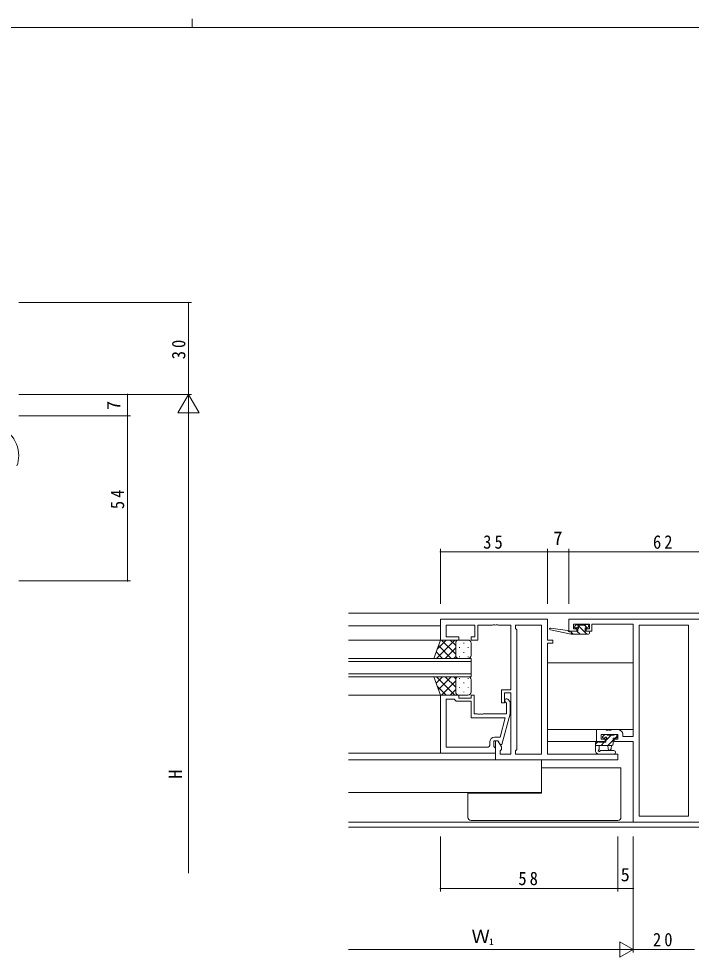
# Model space of a CAD drawing. Units: millimetres on the paper. Extents: x -397 to 397, y -282 to 282.
# Drawn here: x -65.5 to 154.3, y -24.7 to 282.1 of the extents above; entities that cross this region are included whole.
import ezdxf
from ezdxf.enums import TextEntityAlignment as Align

# ---------------------------------------------------------------- set-up
doc = ezdxf.new("R2010")
doc.units = ezdxf.units.MM
for name, color, linetype, lineweight in [('0-1_YKK_ZWAK', 7, 'Continuous', 18), ('0-3_YKK_11', 7, 'Continuous', 18), ('0-4_YKK_12', 2, 'Continuous', 18), ('0-5_YKK_13', 4, 'Continuous', 18), ('0-6_YKK_D', 6, 'Continuous', 18)]:
    doc.layers.add(name, color=color, linetype=linetype, lineweight=lineweight)
doc.styles.add('ＭＳ ゴシック', font='')
doc.styles.get('ＭＳ ゴシック').set_extended_font_data('MS Gothic')

msp = doc.modelspace()

# ---------------------------------------------------------------- linework, layer by layer
at = {"layer": '0-1_YKK_ZWAK'}
for p, q in [((376.092, 279.312), (-393.908, 279.312)), ((-8.894, 282.112), (-8.894, 279.312))]:
    msp.add_line(p, q, dxfattribs=at)
at = {"layer": '0-3_YKK_11'}
for p, q in [((72.279, 85.795), (107.279, 85.795)), ((72.279, 78.995), (72.279, 85.795)), ((74.209, 83.865), (74.209, 79.995)), ((83.479, 83.865), (74.209, 83.865)), ((83.479, 79.995), (83.479, 83.865)), ((84.479, 83.865), (84.479, 78.995)), ((89.321, 83.865), (84.479, 83.865)), ((89.504, 83.985), (89.321, 83.865)), ((90.054, 83.985), (89.504, 83.985)), ((90.237, 83.865), (90.054, 83.985)), ((90.321, 83.865), (90.237, 83.865)), ((90.504, 83.985), (90.321, 83.865)), ((91.054, 83.985), (90.504, 83.985)), ((91.237, 83.865), (91.054, 83.985)), ((95.279, 83.865), (91.237, 83.865)), ((95.279, 62.695), (95.279, 83.865)), ((96.779, 83.865), (105.349, 83.865)), ((96.779, 82.795), (96.779, 83.865)), ((105.349, 83.865), (105.349, 41.725)), ((105.349, 83.865), (105.349, 41.725)), ((107.279, 85.795), (107.279, 78.995)), ((114.279, 81.895), (114.279, 85.795)), ((114.279, 85.795), (176.279, 85.795)), ((115.779, 84.165), (115.779, 82.695)), ((120.979, 84.165), (115.779, 84.165)), ((120.979, 82.695), (120.979, 84.165)), ((121.779, 84.165), (121.779, 81.895)), ((135.279, 84.165), (121.779, 84.165)), ((135.279, 47.425), (135.279, 84.165)), ((137.209, 83.865), (137.209, 21.425)), ((153.349, 83.865), (137.209, 83.865)), ((137.209, 83.865), (137.209, 21.425)), ((153.349, 21.425), (153.349, 83.865)), ((74.209, 79.995), (78.279, 79.995)), ((78.279, 79.995), (78.279, 78.995)), ((82.279, 79.995), (83.479, 79.995)), ((82.279, 78.995), (82.279, 79.995)), ((97.209, 82.365), (96.779, 82.795)), ((97.209, 43.225), (97.209, 82.365)), ((116.879, 81.895), (114.279, 81.895)), ((115.779, 82.695), (116.879, 82.695)), ((116.879, 82.695), (116.879, 81.895)), ((119.879, 82.695), (120.979, 82.695)), ((119.879, 81.895), (119.879, 82.695)), ((121.779, 81.895), (119.879, 81.895)), ((78.279, 78.995), (72.279, 78.995)), ((84.479, 78.995), (82.279, 78.995)), ((107.279, 78.995), (108.979, 78.995)), ((107.279, 77.995), (107.279, 41.725)), ((108.979, 77.995), (107.279, 77.995)), ((108.979, 78.995), (108.979, 77.995)), ((92.279, 62.695), (95.279, 62.695)), ((92.279, 58.495), (92.279, 62.695)), ((93.279, 61.695), (93.279, 58.495)), ((95.279, 61.695), (93.279, 61.695)), ((95.279, 41.725), (95.279, 61.695)), ((78.279, 60.996), (72.279, 60.996)), ((72.279, 60.996), (72.279, 41.996)), ((74.209, 43.926), (74.209, 59.696)), ((74.209, 59.696), (76.779, 59.696)), ((74.209, 43.926), (74.209, 59.696)), ((76.779, 59.696), (76.979, 59.496)), ((76.979, 59.496), (77.479, 58.996)), ((77.479, 58.996), (82.279, 58.996)), ((78.279, 59.996), (78.279, 60.996)), ((82.279, 59.996), (78.279, 59.996)), ((82.279, 60.996), (82.279, 59.996)), ((83.279, 60.996), (82.279, 60.996)), ((82.279, 58.996), (82.279, 53.596)), ((83.279, 54.896), (83.279, 60.996)), ((93.279, 58.495), (92.279, 58.495)), ((93.455, 58.772), (93.879, 58.347)), ((93.879, 58.347), (93.879, 54.896)), ((95.079, 58.844), (94.303, 59.62)), ((95.079, 54.899), (95.079, 58.844)), ((82.279, 53.596), (93.487, 53.596)), ((84.321, 54.896), (83.279, 54.896)), ((84.504, 54.776), (84.321, 54.896)), ((85.054, 54.776), (84.504, 54.776)), ((85.237, 54.896), (85.054, 54.776)), ((85.321, 54.896), (85.237, 54.896)), ((85.504, 54.776), (85.321, 54.896)), ((86.054, 54.776), (85.504, 54.776)), ((86.237, 54.896), (86.054, 54.776)), ((93.879, 54.896), (86.237, 54.896)), ((93.487, 53.596), (91.799, 47.296)), ((92.372, 44.796), (95.079, 54.899)), ((123.279, 49.695), (126.321, 49.695)), ((123.279, 45.795), (123.279, 49.695)), ((126.321, 49.695), (126.504, 49.575)), ((126.504, 49.575), (127.054, 49.575)), ((127.054, 49.575), (127.237, 49.695)), ((127.237, 49.695), (127.321, 49.695)), ((127.321, 49.695), (127.504, 49.575)), ((127.504, 49.575), (128.054, 49.575)), ((128.054, 49.575), (128.237, 49.695)), ((128.237, 49.695), (130.379, 49.695)), ((91.799, 47.296), (89.979, 47.296)), ((124.779, 48.065), (124.779, 46.595)), ((130.249, 48.065), (124.779, 48.065)), ((124.779, 46.595), (126.079, 46.595)), ((126.079, 46.595), (126.079, 45.795)), ((129.079, 46.595), (130.249, 46.595)), ((129.079, 45.795), (129.079, 46.595)), ((130.249, 46.595), (130.249, 48.065)), ((131.879, 48.195), (131.879, 47.425)), ((131.879, 47.425), (135.279, 47.425)), ((87.479, 43.926), (74.209, 43.926)), ((88.479, 45.796), (88.479, 44.926)), ((89.779, 45.996), (91.079, 45.996)), ((89.779, 44.196), (89.779, 45.996)), ((89.979, 43.996), (89.779, 44.196)), ((90.279, 43.696), (89.979, 43.996)), ((90.279, 45.995), (91.079, 45.995)), ((90.279, 39.795), (90.279, 45.995)), ((90.279, 41.996), (90.279, 43.696)), ((91.079, 45.996), (91.772, 44.796)), ((91.079, 45.995), (92.209, 44.038)), ((91.772, 44.796), (92.372, 44.796)), ((92.209, 43.225), (91.779, 42.795)), ((92.209, 44.038), (92.209, 43.225)), ((96.779, 42.795), (97.209, 43.225)), ((126.079, 45.795), (123.279, 45.795)), ((135.279, 45.795), (129.079, 45.795)), ((135.279, 19.495), (135.279, 45.795)), ((72.279, 41.996), (90.279, 41.996)), ((91.779, 42.795), (91.779, 41.725)), ((91.779, 41.725), (95.279, 41.725)), ((96.779, 41.725), (96.779, 42.795)), ((105.349, 41.725), (96.779, 41.725)), ((107.279, 41.725), (130.279, 41.725)), ((130.279, 41.725), (130.279, 39.795)), ((130.279, 39.795), (90.279, 39.795)), ((155.279, 19.495), (135.279, 19.495)), ((137.209, 21.425), (153.349, 21.425))]:
    msp.add_line(p, q, dxfattribs=at)
for centre, radius, start, end in [((93.879, 59.196), 0.6, 44.99999, 225.00001), ((130.379, 48.195), 1.5, 0.00001, 89.99999), ((89.979, 45.796), 1.5, 90.00001, 179.99999), ((87.479, 44.926), 1, 270.00001, 359.99999)]:
    msp.add_arc(centre, radius, start, end, dxfattribs=at)
at = {"layer": '0-4_YKK_12'}
for p, q in [((248.279, 87.795), (42.279, 87.795)), ((42.279, 83.595), (72.279, 83.595)), ((72.779, 78.995), (42.279, 78.995)), ((82.28, 72.995), (42.279, 72.995)), ((42.279, 71.995), (82.28, 71.995)), ((82.28, 66.995), (82.28, 72.995)), ((107.279, 71.595), (135.279, 71.595)), ((82.28, 67.995), (42.279, 67.995)), ((42.279, 66.995), (82.28, 66.995)), ((42.279, 60.996), (72.579, 60.996)), ((135.279, 49.695), (107.279, 49.695)), ((107.279, 45.795), (123.579, 45.795)), ((42.279, 41.995), (89.979, 41.995)), ((42.279, 39.795), (90.717, 39.795)), ((105.349, 39.795), (105.349, 29.196)), ((42.279, 29.196), (105.349, 29.196)), ((42.279, 19.425), (248.279, 19.425)), ((248.279, 17.795), (42.279, 17.795))]:
    msp.add_line(p, q, dxfattribs=at)
at = {"layer": '0-5_YKK_13'}
for p, q in [((113.867, 82.069), (108.325, 82.892)), ((116.667, 84.008), (116.167, 83.508)), ((116.379, 82.995), (116.718, 82.995)), ((117.479, 84.095), (116.879, 84.095)), ((116.952, 84.095), (120.152, 80.895)), ((119.679, 83.895), (117.679, 83.895)), ((119.397, 83.895), (120.297, 82.995)), ((119.579, 82.995), (120.379, 82.995)), ((119.579, 81.895), (119.579, 82.995)), ((120.379, 84.095), (119.879, 84.095)), ((120.679, 83.295), (120.679, 83.795)), ((114.981, 80.895), (108.22, 82.302)), ((114.981, 81.895), (114.894, 81.909)), ((114.981, 80.895), (114.981, 81.895)), ((117.179, 81.895), (114.981, 81.895)), ((114.981, 81.576), (115.662, 80.895)), ((120.679, 80.895), (114.981, 80.895)), ((116.907, 81.895), (117.907, 80.895)), ((117.179, 82.534), (117.179, 81.895)), ((120.679, 81.895), (119.579, 81.895)), ((120.979, 81.195), (120.979, 81.595)), ((70.136, 72.995), (72.279, 78.995)), ((77.011, 78.995), (71.011, 72.995)), ((74.182, 78.995), (71.221, 76.034)), ((75.83, 72.995), (71.634, 77.191)), ((72.279, 78.995), (78.279, 78.995)), ((77.279, 74.375), (72.659, 78.995)), ((77.279, 77.203), (75.487, 78.995)), ((77.279, 77.995), (77.279, 74.395)), ((77.279, 77.595), (77.279, 73.995)), ((81.279, 78.995), (78.279, 78.995)), ((79.915, 78.075), (79.915, 77.875)), ((82.279, 73.995), (82.279, 77.995)), ((73.002, 72.995), (70.89, 75.107)), ((77.279, 76.435), (73.839, 72.995)), ((77.335, 73.663), (76.667, 72.995)), ((78.5, 76.66), (78.5, 76.46)), ((79.915, 75.045), (79.915, 74.845)), ((81.33, 76.66), (81.33, 76.46)), ((78.279, 72.995), (70.136, 72.995)), ((78.279, 72.995), (81.279, 72.995)), ((78.5, 73.63), (78.5, 73.43)), ((81.33, 73.63), (81.33, 73.43)), ((70.136, 66.995), (78.279, 66.995)), ((70.136, 66.995), (72.279, 60.995)), ((73.002, 66.995), (70.89, 64.883)), ((77.011, 60.995), (71.011, 66.995)), ((75.83, 66.995), (71.634, 62.799)), ((77.279, 65.615), (72.659, 60.995)), ((77.279, 63.555), (73.839, 66.995)), ((77.335, 66.327), (76.667, 66.995)), ((77.279, 62.395), (77.279, 65.995)), ((77.279, 61.995), (77.279, 65.595)), ((78.279, 66.995), (81.279, 66.995)), ((78.5, 66.36), (78.5, 66.56)), ((79.915, 64.945), (79.915, 65.145)), ((81.33, 66.36), (81.33, 66.56)), ((82.279, 65.995), (82.279, 61.995)), ((74.182, 60.995), (71.221, 63.956)), ((77.279, 62.787), (75.487, 60.995)), ((78.5, 63.33), (78.5, 63.53)), ((79.915, 61.915), (79.915, 62.115)), ((81.33, 63.33), (81.33, 63.53)), ((72.279, 60.995), (78.279, 60.995)), ((81.279, 60.995), (78.279, 60.995)), ((126.044, 48.063), (125.281, 47.301)), ((125.867, 47.978), (125.367, 47.478)), ((125.579, 46.965), (125.918, 46.965)), ((126.679, 48.065), (126.079, 48.065)), ((128.091, 47.865), (126.379, 46.153)), ((126.379, 46.504), (126.379, 45.565)), ((128.979, 47.865), (126.879, 47.865)), ((128.779, 46.308), (127.036, 44.565)), ((128.779, 46.965), (129.679, 46.965)), ((128.779, 45.065), (128.779, 46.965)), ((129.679, 48.065), (129.179, 48.065)), ((129.979, 47.508), (129.436, 46.965)), ((129.979, 47.265), (129.979, 47.765)), ((123.746, 45.765), (122.979, 44.999)), ((122.979, 45.465), (122.979, 42.503)), ((122.979, 44.565), (128.279, 44.565)), ((123.879, 45.765), (123.279, 45.765)), ((126.379, 45.565), (124.079, 45.565)), ((124.179, 43.385), (124.179, 44.565)), ((125.791, 45.565), (124.791, 44.565)), ((126.979, 44.565), (127.081, 43.421)), ((128.179, 44.565), (128.077, 43.421)), ((123.594, 41.763), (123.163, 42.115)), ((123.784, 41.695), (128.962, 41.695)), ((124.715, 42.895), (128.962, 42.895)), ((130.279, 37.195), (105.349, 37.195)), ((131.279, 37.195), (130.279, 37.195)), ((131.279, 20.995), (131.279, 37.195)), ((81.279, 28.895), (81.279, 29.196)), ((105.279, 28.895), (82.279, 28.895)), ((105.161, 28.971), (105.14, 29.196)), ((105.181, 28.895), (105.161, 28.971)), ((105.279, 29.196), (105.279, 28.895)), ((82.279, 19.995), (130.279, 19.995))]:
    msp.add_line(p, q, dxfattribs=at)
msp.add_lwpolyline([(82.279, 28.895), (81.279, 28.895), (81.279, 20.995)], dxfattribs=at)
for centre, radius, start, end in [((-75.54, 139.319), 10, 359.16618, 90), ((-75.54, 139.319), 10, 340.00009, 360), ((108.281, 82.595), 0.3, 81.55064, 258.25019), ((116.379, 83.295), 0.3, 135, 270), ((116.879, 83.795), 0.3, 90, 135), ((116.718, 83.295), 0.3, 270, 326.94427), ((117.179, 82.995), 0.25, 303.05573, 146.94427), ((117.479, 83.895), 0.2, 0, 90), ((119.879, 83.895), 0.2, 90, 180), ((120.379, 83.795), 0.3, 0, 90), ((120.379, 83.295), 0.3, 270, 0), ((113.823, 81.772), 0.3, 21.55064, 81.55064), ((114.381, 81.993), 0.3, 201.55064, 320.80246), ((114.846, 81.613), 0.3, 80.80246, 140.80246), ((117.479, 82.534), 0.3, 123.05573, 180), ((120.679, 81.595), 0.3, 0, 90), ((120.679, 81.195), 0.3, 270, 0), ((78.279, 77.995), 1, 90, 180), ((78.279, 77.995), 1, 90, 180), ((81.279, 77.995), 1, 360, 90), ((78.279, 73.995), 1, 180, 270), ((78.279, 73.995), 1, 180, 270), ((81.279, 73.995), 1, 270, 360), ((78.279, 65.995), 1, 90, 180), ((78.279, 65.995), 1, 90, 180), ((81.279, 65.995), 1, 360, 90), ((78.279, 61.995), 1, 180, 270), ((78.279, 61.995), 1, 180, 270), ((81.279, 61.995), 1, 270, 360), ((125.579, 47.265), 0.3, 135, 270), ((126.079, 47.765), 0.3, 90, 135), ((125.918, 47.265), 0.3, 270, 326.94427), ((126.379, 46.965), 0.25, 303.05573, 146.94427), ((126.679, 46.504), 0.3, 123.05573, 180), ((126.679, 47.865), 0.2, 0, 90), ((129.179, 47.865), 0.2, 90, 180), ((129.679, 47.765), 0.3, 0, 90), ((129.679, 47.265), 0.3, 270, 0), ((123.279, 45.465), 0.3, 90, 180), ((123.879, 45.565), 0.2, 0, 90), ((124.179, 42.865), 0.3, 120, 333.25632), ((123.879, 43.385), 0.3, 300, 0), ((127.579, 43.465), 0.5, 185.09207, 354.90793), ((128.279, 45.065), 0.5, 270, 0), ((123.479, 42.503), 0.5, 180, 230.76546), ((123.784, 41.995), 0.3, 230.76546, 270), ((124.715, 42.595), 0.3, 90, 153.25632), ((128.962, 42.295), 0.6, 270, 90), ((82.279, 20.995), 1, 180, 270), ((130.279, 20.995), 1, 270, 0)]:
    msp.add_arc(centre, radius, start, end, dxfattribs=at)
at = {"layer": '0-6_YKK_D'}
for p, q in [((-65.54, 189.312), (-9.037, 189.312)), ((-10.037, 189.312), (-10.037, 159.312)), ((-65.54, 159.312), (-29.037, 159.312)), ((-65.54, 159.312), (-9.037, 159.312)), ((-65.54, 159.312), (-9.037, 159.312)), ((-30.037, 152.312), (-30.037, 159.312)), ((-10.037, 159.312), (-13.537, 153.25)), ((-10.037, 159.312), (-10.037, 147.188)), ((-10.037, 159.312), (-6.537, 153.25)), ((-65.54, 152.312), (-29.037, 152.312)), ((-65.54, 152.312), (-29.037, 152.312)), ((-30.037, 152.312), (-30.037, 98.312)), ((-13.537, 153.25), (-6.537, 153.25)), ((-10.037, 2.812), (-10.037, 152.312)), ((72.279, 90.795), (72.279, 108.795)), ((72.279, 107.795), (107.279, 107.795)), ((107.279, 90.795), (107.279, 108.795)), ((107.279, 90.795), (107.279, 108.795)), ((107.279, 107.795), (114.279, 107.795)), ((114.279, 90.795), (114.279, 108.795)), ((114.279, 90.795), (114.279, 108.795)), ((114.279, 107.795), (176.279, 107.795)), ((-65.54, 98.312), (-29.037, 98.312)), ((72.279, 14.795), (72.279, -3.205)), ((130.279, 14.795), (130.279, -3.205)), ((130.279, 14.795), (130.279, -3.205)), ((135.279, 14.795), (135.279, -3.205)), ((135.279, 14.795), (135.279, -23.205)), ((135.279, 14.795), (135.279, -23.205)), ((130.279, -2.205), (72.279, -2.205)), ((130.279, -2.205), (135.279, -2.205)), ((130.949, -19.705), (130.949, -24.705)), ((135.279, -22.205), (130.949, -19.705)), ((130.279, -22.205), (42.279, -22.205)), ((135.279, -22.205), (126.619, -22.205)), ((135.279, -22.205), (130.949, -24.705)), ((135.279, -22.205), (155.279, -22.205))]:
    msp.add_line(p, q, dxfattribs=at)
for centre, start, end in [((-10.037, 189.312), 90, 270), ((-10.037, 189.312), 270, 90), ((-30.037, 159.312), 90, 270), ((-30.037, 159.312), 270, 90), ((-30.037, 152.312), 90, 270), ((-30.037, 152.312), 90, 270), ((-30.037, 152.312), 270, 90), ((-30.037, 152.312), 270, 90), ((72.279, 107.795), 0, 180), ((72.279, 107.795), 180, 0), ((107.279, 107.795), 0, 180), ((107.279, 107.795), 0, 180), ((107.279, 107.795), 180, 0), ((107.279, 107.795), 180, 0), ((114.279, 107.795), 0, 180), ((114.279, 107.795), 0, 180), ((114.279, 107.795), 180, 0), ((114.279, 107.795), 180, 0), ((-30.037, 98.312), 90, 270), ((-30.037, 98.312), 270, 90), ((72.279, -2.205), 0, 180), ((72.279, -2.205), 180, 0), ((130.279, -2.205), 0, 180), ((130.279, -2.205), 0, 180), ((130.279, -2.205), 180, 0), ((130.279, -2.205), 180, 0), ((135.279, -2.205), 0, 180), ((135.279, -2.205), 180, 0)]:
    msp.add_arc(centre, 0.106, start, end, dxfattribs=at)

# ---------------------------------------------------------------- texts
at = {"layer": '0-6_YKK_D', "color": 7, "style": 'ＭＳ ゴシック'}
for s, p in [('7', (-31.037, 154.212)), ('H', (-10.837, 33.626))]:
    msp.add_text(s, height=4.399, rotation=90, dxfattribs=at).set_placement(p, align=Align.BOTTOM_LEFT)
for s, height, p in [('7', 4.399, (109.179, 108.795)), ('5', 4.399, (131.179, -1.205)), ('Ｗ', 4.399, (82.439, -21.405)), ('1', 2.199, (88.199, -21.405))]:
    msp.add_text(s, height=height, dxfattribs=at).set_placement(p, align=Align.BOTTOM_LEFT)
at = {"layer": '0-6_YKK_D', "color": 7, "char_height": 4.399, "attachment_point": 7, "rotation": 90, "style": 'ＭＳ ゴシック'}
for s, insert in [('\\T1.37;\\W0.9;30', (-11.037, 170.792)), ('\\T1.37;\\W0.9;54', (-31.037, 121.792))]:
    msp.add_mtext(s, dxfattribs=dict(at, insert=insert))
at = {"layer": '0-6_YKK_D', "color": 7, "char_height": 4.399, "attachment_point": 7, "style": 'ＭＳ ゴシック'}
for s, insert in [('\\T1.37;\\W0.9;35', (86.259, 108.795)), ('\\T1.37;\\W0.9;62', (141.759, 108.795)), ('\\T1.37;\\W0.9;58', (97.759, -1.205)), ('\\T1.37;\\W0.9;20', (141.759, -21.205))]:
    msp.add_mtext(s, dxfattribs=dict(at, insert=insert))

doc.saveas('drawing.dxf')
